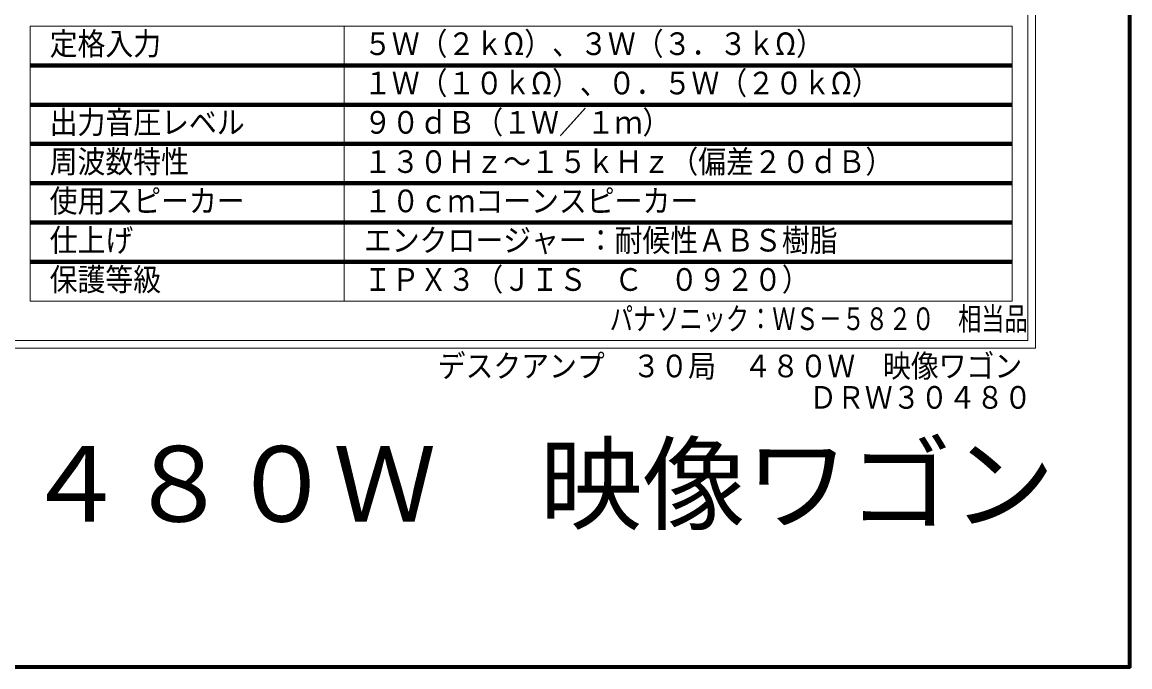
# Model space of a CAD drawing. Units: millimetres on the paper. Extents: x -1226 to 1226, y -319 to 241.
# Drawn here: x 259 to 400, y -318.5 to -236.5 of the extents above; entities that cross this region are included whole.
import ezdxf
from ezdxf.enums import TextEntityAlignment as Align

# ---------------------------------------------------------------- set-up
doc = ezdxf.new("R2010")
doc.units = ezdxf.units.MM
doc.linetypes.add('DOUBLE_CHAIN1', pattern=[8.8, 5, -1, 0.6, -0.6, 0.6, -1])
for name, color, linetype, lineweight in [('0-0_0', 7, 'DOUBLE_CHAIN1', 18), ('0-2_Defpoints', 2, 'Continuous', 80), ('0-5_gaikei', 1, 'Continuous', 80), ('0-A_SYSTEM', 7, 'Continuous', 20)]:
    doc.layers.add(name, color=color, linetype=linetype, lineweight=lineweight)
doc.layers.add('0-6_moji1', color=1, linetype='Continuous')
doc.styles.add('ＭＳ ゴシック', font='')
doc.styles.get('ＭＳ ゴシック').set_extended_font_data('MS Gothic')

msp = doc.modelspace()

# ---------------------------------------------------------------- linework, layer by layer
at = {"layer": '0-0_0', "color": 134, "linetype": 'Continuous', "lineweight": 70}
msp.add_lwpolyline([(400, 241.479), (-400, 241.479), (-400, -318.521), (400, -318.521)], close=True, dxfattribs=at)
at = {"layer": '0-5_gaikei', "color": 4, "lineweight": 9}
for p, q in [((260, -236.991), (385, -236.991)), ((260, -271.991), (260, -236.991)), ((300, -271.991), (300, -236.991)), ((385, -236.991), (385, -271.991)), ((260, -271.991), (385, -271.991))]:
    msp.add_line(p, q, dxfattribs=at)
at = {"layer": '0-5_gaikei'}
for p, q in [((260, -241.991), (385, -241.991)), ((260, -246.991), (385, -246.991)), ((260, -251.991), (385, -251.991)), ((260, -256.991), (385, -256.991)), ((260, -261.991), (385, -261.991)), ((260, -266.991), (385, -266.991))]:
    msp.add_line(p, q, dxfattribs=at)
at = {"layer": '0-A_SYSTEM', "color": 4, "lineweight": 9}
for p, q in [((388, 204.009), (388, -277.991)), ((387, 203.009), (387, -276.991)), ((-387, -276.991), (387, -276.991))]:
    msp.add_line(p, q, dxfattribs=at)
msp.add_lwpolyline([(388, 204.009), (-388, 204.009), (-388, -277.991), (388, -277.991)], dxfattribs=at)

# ---------------------------------------------------------------- texts
at = {"layer": '0-2_Defpoints', "style": 'ＭＳ ゴシック', "width": 0.9}
for s, p in [('定格入力', (262.5, -241.546)), ('５Ｗ（２ｋΩ）、３Ｗ（３．３ｋΩ）', (302.5, -241.546)), ('１Ｗ（１０ｋΩ）、０．５Ｗ（２０ｋΩ）', (302.5, -246.546)), ('出力音圧レベル', (262.5, -251.546)), ('９０ｄＢ（１Ｗ／１ｍ）', (302.5, -251.546)), ('周波数特性', (262.5, -256.546)), ('１３０Ｈｚ～１５ｋＨｚ（偏差２０ｄＢ）', (302.5, -256.546)), ('使用スピーカー', (262.5, -261.546)), ('１０ｃｍコーンスピーカー', (302.5, -261.546)), ('仕上げ', (262.5, -266.546)), ('エンクロージャー：耐候性ＡＢＳ樹脂', (302.5, -266.546)), ('保護等級', (262.5, -271.546)), ('ＩＰＸ３（ＪＩＳ\u3000Ｃ\u3000０９２０）', (302.5, -271.546))]:
    msp.add_text(s, height=2.889, dxfattribs=at).set_placement(p, align=Align.BOTTOM_LEFT)
at = {"layer": '0-5_gaikei', "color": 3, "style": 'ＭＳ ゴシック', "width": 0.9}
for s, p in [('デスクアンプ\u3000３０局\u3000４８０Ｗ\u3000映像ワゴン', (311.898, -282.546)), ('ＤＲＷ３０４８０', (359.176, -286.546))]:
    msp.add_text(s, height=2.886, dxfattribs=at).set_placement(p, align=Align.BOTTOM_LEFT)
at = {"layer": '0-5_gaikei', "color": 6, "style": 'ＭＳ ゴシック'}
msp.add_text('放送設備\u3000デスク型アンプ\u3000３０局\u3000４８０Ｗ\u3000映像ワゴン', height=9.621, dxfattribs=at).set_placement((36.137, -302.939), align=Align.BOTTOM_LEFT)
at = {"layer": '0-6_moji1', "style": 'ＭＳ ゴシック', "width": 0.75}
msp.add_text('パナソニック：ＷＳ－５８２０\u3000相当品', height=2.889, dxfattribs=at).set_placement((333.8, -276.546), align=Align.BOTTOM_LEFT)

doc.saveas('drawing.dxf')
